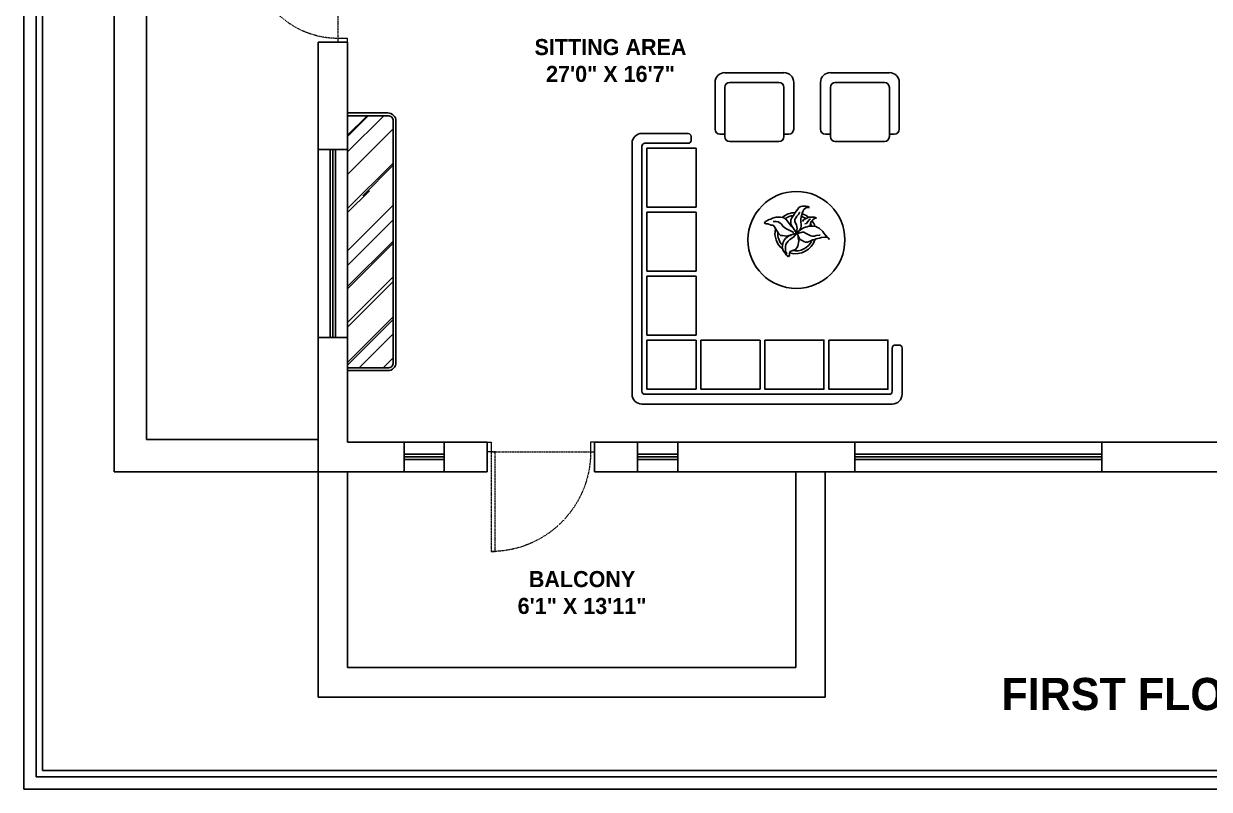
# Model space of a CAD drawing. Header units: inches. Extents: x -2624 to 3682, y -673 to 3670.
# Drawn here: x 868.5 to 1310.2, y -672.7 to -387.4 of the extents above; entities that cross this region are included whole.
import ezdxf

# ---------------------------------------------------------------- set-up
doc = ezdxf.new("R2010")
doc.units = ezdxf.units.IN
doc.header["$MEASUREMENT"] = 0
for name, pattern in [('AUDIT_D_060311083008-3', [0]), ('DASHED2', [0.375, 0.25, -0.125]), ('HIDDEN', [0.375, 0.25, -0.125])]:
    doc.linetypes.add(name, pattern=pattern)
for name, color, linetype in [('A-DOOR', 251, 'AUDIT_D_060311083008-3'), ('A-Door-Frame', 1, 'Continuous'), ('A-Door-Swing', 8, 'HIDDEN'), ('IEL-HATCH-002', 7, 'Continuous'), ('M40-KOLTUKSUNGERI', 136, 'Continuous')]:
    doc.layers.add(name, color=color, linetype=linetype)
doc.layers.add('FURNI', color=140, linetype='Continuous', lineweight=18)
doc.styles.add('HEMI', font='stylu.ttf')

# ---------------------------------------------------------------- blocks, each defined once
blk = doc.blocks.new('*U26')
at = {"layer": 'A-Door-Frame', "lineweight": 5}
for p, q in [((0, -100), (0, 0)), ((955, -100), (955, 0))]:
    blk.add_line(p, q, dxfattribs=at)
for points in [[(0, -100), (40, -100), (40, 0), (0, 0)], [(955, -100), (915, -100), (915, 0), (955, 0)]]:
    blk.add_lwpolyline(points, dxfattribs=at)
at = {"layer": 'A-Door-Swing', "linetype": 'DASHED2', "lineweight": 5}
blk.add_line((48, 0), (922, 0), dxfattribs=at)
blk.add_lwpolyline([(40, 0), (40, 875), (80, 875), (80, 0)], close=True, dxfattribs=at)
blk.add_arc((40, 0), 875, 360, 90, dxfattribs=at)
blk = doc.blocks.new('*U27')
at = {"layer": 'A-Door-Frame', "lineweight": 5}
for p, q in [((0, -100), (0, 0)), ((1091, -100), (1091, 0))]:
    blk.add_line(p, q, dxfattribs=at)
for points in [[(0, -100), (40, -100), (40, 0), (0, 0)], [(1091, -100), (1051, -100), (1051, 0), (1091, 0)]]:
    blk.add_lwpolyline(points, dxfattribs=at)
at = {"layer": 'A-Door-Swing', "linetype": 'DASHED2', "lineweight": 5}
blk.add_line((49, 0), (1060, 0), dxfattribs=at)
blk.add_lwpolyline([(40, 0), (40, 1011), (80, 1011), (80, 0)], close=True, dxfattribs=at)
blk.add_arc((40, 0), 1011, 360, 90, dxfattribs=at)

msp = doc.modelspace()

# ---------------------------------------------------------------- hatches: boundary and pattern name
at = {"layer": 'IEL-HATCH-002', "transparency": 33554687}
h = msp.add_hatch(dxfattribs=at)
h.set_pattern_fill('AR-RROOF', color=33, scale=15, angle=45)
h.set_pattern_definition([(45, (-166.99, -551.849), (12.72792, 33.94113), [225, -30, 75, -15]), (45, (-158.187, -532.439), (-24.71338, 3.50018), [45, -4.95, 90, -11.25]), (45, (-170.702, -537.53), (48.04791, 62.26075), [120, -21, 60, -15])])
h.paths.add_polyline_path([(1006.17, -423.7, 0.414214), (1004.17, -421.7), (989.17, -421.7), (989.17, -504.36), (989.17, -515.7), (1004.17, -515.7, 0.414214), (1006.17, -513.7)])

# ---------------------------------------------------------------- linework, layer by layer
at = {"color": 18, "true_color": 0x000000}
for p, q in [((902.17, -554.36), (902.17, -140.36)), ((914.17, -542.36), (914.17, -152.36)), ((978.17, -554.36), (978.17, -394.36)), ((989.17, -394.36), (978.17, -394.36)), ((989.17, -394.36), (989.17, -504.36)), ((989.17, -434.36), (978.17, -434.36)), ((989.17, -504.36), (978.17, -504.36)), ((989.17, -504.36), (989.17, -543.36)), ((978.17, -542.36), (914.17, -542.36)), ((989.17, -543.36), (1010.17, -543.36)), ((1010.17, -543.36), (1041.17, -543.36)), ((1010.17, -543.36), (1010.17, -554.36)), ((1025.17, -543.36), (1025.17, -554.36)), ((1041.17, -543.36), (1041.17, -554.36)), ((1081.17, -543.36), (1112.17, -543.36)), ((1081.17, -543.36), (1081.17, -554.36)), ((1097.17, -543.36), (1097.17, -554.36)), ((1112.17, -543.36), (1270.17, -543.36)), ((1112.17, -543.36), (1112.17, -554.36)), ((1178.17, -543.36), (1178.17, -554.36)), ((1270.17, -543.36), (1448.17, -543.36)), ((1270.17, -543.36), (1270.17, -554.36)), ((978.17, -554.36), (902.17, -554.36)), ((978.17, -554.36), (1041.17, -554.36)), ((978.17, -554.36), (978.17, -638.36)), ((989.17, -554.36), (989.17, -627.36)), ((1081.17, -554.36), (1459.17, -554.36)), ((1156.17, -627.36), (1156.17, -554.36)), ((1167.17, -638.36), (1167.17, -554.36)), ((989.17, -627.36), (1156.17, -627.36)), ((978.17, -638.36), (1167.17, -638.36))]:
    msp.add_line(p, q, dxfattribs=at)
at = {"color": 143, "true_color": 0x7aafdf}
for p, q in [((982.67, -434.36), (982.67, -504.36)), ((983.67, -434.36), (983.67, -504.36)), ((984.67, -434.36), (984.67, -504.36)), ((1010.17, -547.86), (1025.17, -547.86)), ((1010.17, -548.86), (1025.17, -548.86)), ((1010.17, -549.86), (1025.17, -549.86)), ((1097.17, -547.86), (1112.17, -547.86)), ((1097.17, -548.86), (1112.17, -548.86)), ((1097.17, -549.86), (1112.17, -549.86)), ((1178.17, -547.86), (1270.17, -547.86)), ((1178.17, -548.86), (1270.17, -548.86)), ((1178.17, -549.86), (1270.17, -549.86))]:
    msp.add_line(p, q, dxfattribs=at)
at = {"color": 18, "true_color": 0x000000}
for points in [[(989.17, -420.7), (1004.17, -420.7, -0.414214), (1007.17, -423.7), (1007.17, -513.7, -0.414214), (1004.17, -516.7), (989.17, -516.7)], [(989.17, -421.7), (1004.17, -421.7, -0.414214), (1006.17, -423.7), (1006.17, -513.7, -0.414214), (1004.17, -515.7), (989.17, -515.7)]]:
    msp.add_lwpolyline(points, format="xyb", dxfattribs=at)
at = {"layer": 'FURNI', "color": 18, "lineweight": 25, "true_color": 0x000000}
for points in [[(868.46, -672.7), (868.46, -112.06), (1653.03, -112.06), (1653.03, -672.7)], [(873.13, -668.03), (873.13, -116.73), (1648.36, -116.73), (1648.36, -668.03)], [(875.46, -665.7), (875.46, -119.06), (1646.02, -119.06), (1646.02, -665.7)]]:
    msp.add_lwpolyline(points, close=True, dxfattribs=at)
at = {"layer": 'M40-KOLTUKSUNGERI', "color": 43, "linetype": 'Continuous'}
for p, q in [((1129.73, -405.68), (1151.73, -405.68)), ((1169.04, -405.68), (1191.04, -405.68)), ((1126.06, -426.76), (1126.06, -409.34)), ((1131.56, -409.34), (1149.9, -409.34)), ((1155.4, -409.34), (1155.4, -426.76)), ((1165.37, -426.76), (1165.37, -409.34)), ((1170.87, -409.34), (1189.2, -409.34)), ((1194.7, -409.34), (1194.7, -426.76)), ((1129.73, -429.51), (1129.73, -411.18)), ((1151.73, -411.18), (1151.73, -429.51)), ((1169.04, -429.51), (1169.04, -411.18)), ((1191.04, -411.18), (1191.04, -429.51)), ((1098.83, -428.34), (1116.07, -428.34)), ((1095.17, -525.5), (1095.17, -432)), ((1099.93, -432), (1116.07, -432)), ((1117.17, -430.9), (1117.17, -429.44)), ((1129.73, -428.59), (1127.9, -428.59)), ((1149.9, -431.34), (1131.56, -431.34)), ((1153.56, -428.59), (1151.73, -428.59)), ((1169.04, -428.59), (1167.2, -428.59)), ((1189.2, -431.34), (1170.87, -431.34)), ((1192.87, -428.59), (1191.04, -428.59)), ((1098.83, -524.4), (1098.83, -433.1)), ((1100.67, -455.84), (1100.67, -433.84)), ((1100.67, -433.84), (1119, -433.84)), ((1119, -455.84), (1119, -433.84)), ((1100.67, -455.84), (1119, -455.84)), ((1100.67, -479.67), (1100.67, -457.67)), ((1100.67, -457.67), (1119, -457.67)), ((1119, -479.67), (1119, -457.67)), ((1148.79, -459.46), (1147.49, -459.89)), ((1150.41, -459.46), (1148.79, -459.46)), ((1151.71, -459.78), (1150.41, -459.46)), ((1155.61, -458.48), (1154.75, -459.78)), ((1155.94, -457.83), (1155.61, -458.48)), ((1156.37, -457.18), (1155.94, -457.83)), ((1156.15, -459.78), (1156.59, -459.13)), ((1156.91, -456.53), (1156.37, -457.18)), ((1156.59, -459.13), (1157.13, -458.48)), ((1157.35, -455.88), (1156.91, -456.53)), ((1157.13, -458.48), (1157.56, -457.83)), ((1158, -455.56), (1157.35, -455.88)), ((1157.56, -457.83), (1157.78, -457.72)), ((1158.65, -455.45), (1158, -455.56)), ((1158, -460.11), (1158.21, -459.46)), ((1158.21, -459.46), (1158.43, -458.7)), ((1158.43, -458.7), (1158.54, -458.05)), ((1158.54, -458.05), (1158.75, -457.4)), ((1159.95, -455.45), (1158.65, -455.45)), ((1158.75, -457.4), (1159.19, -456.64)), ((1159.19, -456.64), (1159.95, -456.1)), ((1160.6, -455.56), (1159.95, -455.45)), ((1159.95, -456.1), (1160.6, -455.88)), ((1161.25, -455.88), (1160.6, -455.56)), ((1160.6, -455.88), (1161.25, -455.88)), ((1161.14, -459.57), (1161.79, -459.46)), ((1161.79, -459.46), (1162.55, -459.46)), ((1162.55, -459.46), (1163.19, -459.57)), ((1144.35, -461.63), (1145.1, -461.95)), ((1144.89, -461.08), (1144.45, -461.63)), ((1146.19, -460.43), (1144.89, -461.08)), ((1145.1, -461.95), (1145.75, -462.06)), ((1145.75, -462.06), (1147.05, -462.49)), ((1146.84, -460.22), (1146.19, -460.43)), ((1147.49, -459.89), (1146.84, -460.22)), ((1147.05, -462.49), (1147.7, -462.49)), ((1148.14, -461.08), (1147.7, -461.19)), ((1147.7, -462.49), (1148.25, -463.14)), ((1148.9, -461.19), (1148.14, -461.08)), ((1148.25, -463.14), (1148.57, -463.79)), ((1148.57, -463.79), (1149.87, -465.74)), ((1149.55, -461.3), (1148.9, -461.19)), ((1150.2, -461.63), (1149.55, -461.3)), ((1150.85, -462.17), (1150.2, -461.63)), ((1151.39, -462.82), (1150.85, -462.17)), ((1152.04, -463.47), (1151.39, -462.82)), ((1152.47, -460.32), (1151.71, -459.78)), ((1152.69, -463.9), (1152.04, -463.47)), ((1153.12, -460.98), (1152.47, -460.32)), ((1154.42, -462.93), (1153.12, -460.98)), ((1154.75, -459.78), (1154.31, -460.54)), ((1154.31, -460.54), (1154.31, -461.95)), ((1154.31, -461.95), (1154.53, -462.6)), ((1155.07, -463.47), (1154.42, -462.93)), ((1154.53, -462.6), (1156.26, -465.2)), ((1155.83, -460.43), (1156.15, -459.78)), ((1155.83, -461.08), (1155.83, -460.43)), ((1156.05, -461.73), (1155.83, -461.08)), ((1156.37, -462.38), (1156.05, -461.73)), ((1156.59, -463.14), (1156.37, -462.38)), ((1156.48, -465.09), (1156.7, -463.79)), ((1156.7, -463.79), (1156.59, -463.14)), ((1157.67, -464.23), (1158.1, -463.58)), ((1158.1, -460.76), (1158, -460.11)), ((1158.1, -461.41), (1158.1, -460.76)), ((1158.21, -462.17), (1158.1, -461.41)), ((1158.1, -463.58), (1158.21, -462.93)), ((1158.21, -462.93), (1158.21, -462.17)), ((1158.32, -464.01), (1159.08, -463.47)), ((1158.65, -461.19), (1159.08, -460.54)), ((1159.08, -460.54), (1159.84, -460.11)), ((1159.08, -463.47), (1159.73, -463.25)), ((1159.51, -462.06), (1160.16, -461.84)), ((1159.73, -463.25), (1160.38, -463.14)), ((1159.84, -460.11), (1160.49, -459.78)), ((1160.16, -461.84), (1160.6, -461.19)), ((1160.38, -463.14), (1161.03, -462.93)), ((1160.49, -459.78), (1161.14, -459.57)), ((1160.6, -461.19), (1161.14, -460.54)), ((1161.03, -462.93), (1161.68, -462.93)), ((1161.14, -460.54), (1161.68, -460.11)), ((1161.68, -461.84), (1161.57, -462.49)), ((1161.57, -462.49), (1161.57, -462.6)), ((1161.9, -461.19), (1161.68, -461.84)), ((1161.68, -462.93), (1162.33, -462.82)), ((1162.55, -460.54), (1161.9, -461.19)), ((1162.33, -462.82), (1163.63, -463.03)), ((1163.19, -460), (1162.55, -460.54)), ((1163.19, -459.57), (1163.84, -459.89)), ((1163.84, -459.89), (1163.19, -460)), ((1163.63, -463.03), (1164.28, -463.36)), ((1164.28, -463.36), (1164.93, -463.58)), ((1164.93, -463.58), (1166.23, -464.88)), ((1149.87, -465.74), (1150.52, -466.29)), ((1150.52, -466.29), (1151.17, -466.4)), ((1151.17, -466.4), (1151.93, -466.5)), ((1151.82, -468.13), (1151.5, -468.78)), ((1152.36, -467.48), (1151.82, -468.13)), ((1151.93, -466.5), (1152.58, -466.61)), ((1153.66, -466.4), (1152.36, -467.48)), ((1152.58, -466.61), (1153.23, -466.5)), ((1154.64, -464.88), (1152.69, -463.9)), ((1153.23, -466.5), (1153.99, -466.4)), ((1153.99, -467.8), (1153.34, -468.45)), ((1155.61, -465.74), (1153.66, -466.4)), ((1153.99, -466.4), (1154.42, -466.29)), ((1155.29, -466.94), (1153.99, -467.8)), ((1155.4, -465.2), (1154.64, -464.88)), ((1155.83, -466.29), (1155.29, -466.94)), ((1156.37, -465.53), (1155.61, -465.74)), ((1156.48, -465.64), (1155.83, -466.29)), ((1156.26, -465.2), (1156.37, -465.42)), ((1156.37, -465.42), (1157.02, -465.09)), ((1156.59, -465.64), (1156.37, -465.31)), ((1156.48, -465.42), (1157.13, -464.88)), ((1156.59, -465.64), (1157.24, -465.53)), ((1157.02, -466.4), (1156.59, -465.64)), ((1157.02, -465.09), (1158.32, -464.01)), ((1157.02, -467.05), (1157.02, -466.4)), ((1157.02, -466.5), (1157.35, -467.15)), ((1157.24, -468.35), (1157.02, -467.05)), ((1157.13, -464.88), (1157.67, -464.23)), ((1157.24, -465.53), (1158.54, -465.09)), ((1157.35, -467.15), (1157.78, -467.8)), ((1157.78, -467.8), (1158.54, -468.24)), ((1158.54, -465.09), (1159.19, -465.09)), ((1158.54, -468.24), (1159.19, -468.56)), ((1159.19, -465.09), (1159.84, -465.42)), ((1159.84, -465.42), (1160.49, -465.85)), ((1160.49, -465.85), (1161.79, -466.5)), ((1161.79, -466.5), (1162.44, -466.61)), ((1161.79, -468.35), (1162.44, -468.02)), ((1162.44, -466.61), (1163.09, -466.61)), ((1162.44, -468.02), (1163.09, -467.91)), ((1163.09, -466.61), (1163.74, -466.4)), ((1163.09, -467.91), (1163.74, -467.59)), ((1163.74, -466.4), (1165.04, -466.18)), ((1163.74, -467.59), (1165.04, -467.37)), ((1165.04, -466.18), (1165.25, -466.18)), ((1165.04, -467.37), (1165.69, -467.15)), ((1165.69, -467.15), (1166.99, -466.94)), ((1166.23, -464.88), (1166.66, -465.53)), ((1166.66, -465.53), (1167.2, -466.18)), ((1166.99, -466.94), (1167.64, -466.94)), ((1167.2, -466.18), (1167.31, -466.29)), ((1167.31, -466.29), (1167.85, -466.94)), ((1167.64, -466.94), (1168.29, -467.26)), ((1167.85, -466.94), (1167.96, -467.05)), ((1168.29, -467.26), (1168.72, -467.8)), ((1151.17, -470.19), (1151.06, -470.84)), ((1151.06, -470.84), (1151.28, -471.6)), ((1151.28, -469.43), (1151.17, -470.19)), ((1151.5, -468.78), (1151.28, -469.43)), ((1151.28, -471.6), (1151.6, -472.25)), ((1151.6, -472.25), (1152.15, -472.9)), ((1152.47, -469.76), (1152.36, -470.41)), ((1152.36, -470.41), (1152.36, -472.36)), ((1152.36, -472.36), (1152.8, -473.01)), ((1152.8, -469.11), (1152.47, -469.76)), ((1153.34, -468.45), (1152.8, -469.11)), ((1153.88, -473.01), (1154.1, -472.36)), ((1154.1, -472.36), (1154.75, -472.03)), ((1154.75, -472.03), (1156.05, -471.6)), ((1156.05, -471.6), (1156.59, -470.95)), ((1156.59, -470.95), (1156.91, -470.3)), ((1156.91, -470.3), (1157.24, -468.35)), ((1159.19, -468.56), (1159.84, -468.78)), ((1159.84, -468.78), (1160.49, -468.78)), ((1160.49, -468.78), (1161.79, -468.35)), ((1152.15, -472.9), (1152.69, -473.66)), ((1152.69, -473.66), (1153.34, -474.2)), ((1152.8, -473.01), (1152.9, -473.01)), ((1153.34, -474.2), (1153.45, -474.31)), ((1153.45, -474.31), (1153.77, -473.66)), ((1153.77, -473.66), (1153.88, -473.01)), ((1100.67, -479.67), (1119, -479.67)), ((1100.67, -481.5), (1119, -481.5)), ((1100.67, -503.5), (1100.67, -481.5)), ((1119, -503.5), (1119, -481.5)), ((1100.67, -503.5), (1119, -503.5)), ((1100.67, -523.67), (1100.67, -505.34)), ((1100.67, -505.34), (1119, -505.34)), ((1119, -523.67), (1119, -505.34)), ((1120.83, -505.34), (1142.83, -505.34)), ((1120.83, -523.67), (1120.83, -505.34)), ((1142.83, -523.67), (1142.83, -505.34)), ((1193.19, -507.17), (1194.66, -507.17)), ((1192.09, -524.4), (1192.09, -508.27)), ((1195.76, -525.5), (1195.76, -508.27)), ((1099.93, -525.5), (1190.99, -525.5)), ((1100.67, -523.67), (1119, -523.67)), ((1120.83, -523.67), (1142.83, -523.67)), ((1098.83, -529.17), (1192.09, -529.17))]:
    msp.add_line(p, q, dxfattribs=at)
for points in [[(1144.67, -505.34), (1144.67, -523.67), (1166.67, -523.67), (1166.67, -505.34)], [(1168.5, -505.34), (1168.5, -523.67), (1190.5, -523.67), (1190.5, -505.34)]]:
    msp.add_lwpolyline(points, close=True, dxfattribs=at)
msp.add_circle((1156.4, -468.01), 18.06, dxfattribs=at)
for centre, radius, start, end in [((1129.73, -409.34), 3.67, 90, 180), ((1151.73, -409.34), 3.67, 360, 90), ((1169.04, -409.34), 3.67, 90, 180), ((1191.04, -409.34), 3.67, 360, 90), ((1131.56, -411.18), 1.83, 90, 180), ((1149.9, -411.18), 1.83, 360, 90), ((1170.87, -411.18), 1.83, 90, 180), ((1189.2, -411.18), 1.83, 360, 90), ((1098.83, -432), 3.67, 90, 180), ((1116.07, -429.44), 1.1, 0, 90), ((1127.9, -426.76), 1.83, 180, 270), ((1153.56, -426.76), 1.83, 270, 0), ((1167.2, -426.76), 1.83, 180, 270), ((1192.87, -426.76), 1.83, 270, 0), ((1099.93, -433.1), 1.1, 90, 180), ((1116.07, -430.9), 1.1, 270, 0), ((1131.56, -429.51), 1.83, 180, 270), ((1149.9, -429.51), 1.83, 270, 0), ((1170.87, -429.51), 1.83, 180, 270), ((1189.2, -429.51), 1.83, 270, 0), ((1156.07, -465.48), 7.67, 90.9322, 130.3045), ((1156.07, -465.48), 6.64, 96.2472, 126.0298), ((1156.07, -465.48), 6.64, 54.587, 70.5864), ((1156.07, -465.48), 7.67, 49.964, 71.4683), ((1156.07, -465.48), 7.67, 167.5002, 230.8039), ((1156.07, -465.48), 6.64, 23.3714, 32.6233), ((1156.07, -465.48), 7.67, 19.0007, 36.8665), ((1156.07, -465.48), 6.64, 176.71, 222.8028), ((1156.07, -465.48), 7.67, 253.7977, 342.6985), ((1156.07, -465.48), 6.64, 259.1696, 336.1695), ((1193.19, -508.27), 1.1, 90, 180), ((1194.66, -508.27), 1.1, 0, 90), ((1098.83, -525.5), 3.67, 180, 270), ((1099.93, -524.4), 1.1, 180, 270), ((1190.99, -524.4), 1.1, 270, 0), ((1192.09, -525.5), 3.67, 270, 0)]:
    msp.add_arc(centre, radius, start, end, dxfattribs=at)

# ---------------------------------------------------------------- block references
at = {"layer": 'A-DOOR', "lineweight": 5, "xscale": -0.03666666666666651, "yscale": 0.03666666666666651, "zscale": 0.03666666666666651}
for name, p, rotation in [('*U26', (985.51, -359.36), 90), ('*U27', (1041.17, -547.02), 180)]:
    msp.add_blockref(name, p, dxfattribs=dict(at, rotation=rotation))

# ---------------------------------------------------------------- texts
at = {"color": 1, "lineweight": 5, "attachment_point": 1, "rotation": 359.9906, "style": 'HEMI'}
for s, insert, char_height, width in [('\\pxqc;{\\fStylus BT|b1|i0|c0|p34;SITTING AREA \\P27\'0" X 16\'7"}', (1025.38, -393.13), 6, 123.4638), ('\\pxqc;{\\fStylus BT|b1|i0|c0|p34;BALCONY\\P6\'1" X 13\'11"}', (1014.79, -591.36), 6, 123.4638), ('{\\fStylus BT|b1|i0|c0|p34;FIRST FLOOR}', (1232.79, -631.19), 12, 207.9054)]:
    msp.add_mtext(s, dxfattribs=dict(at, insert=insert, char_height=char_height, width=width))

doc.saveas('drawing.dxf')
